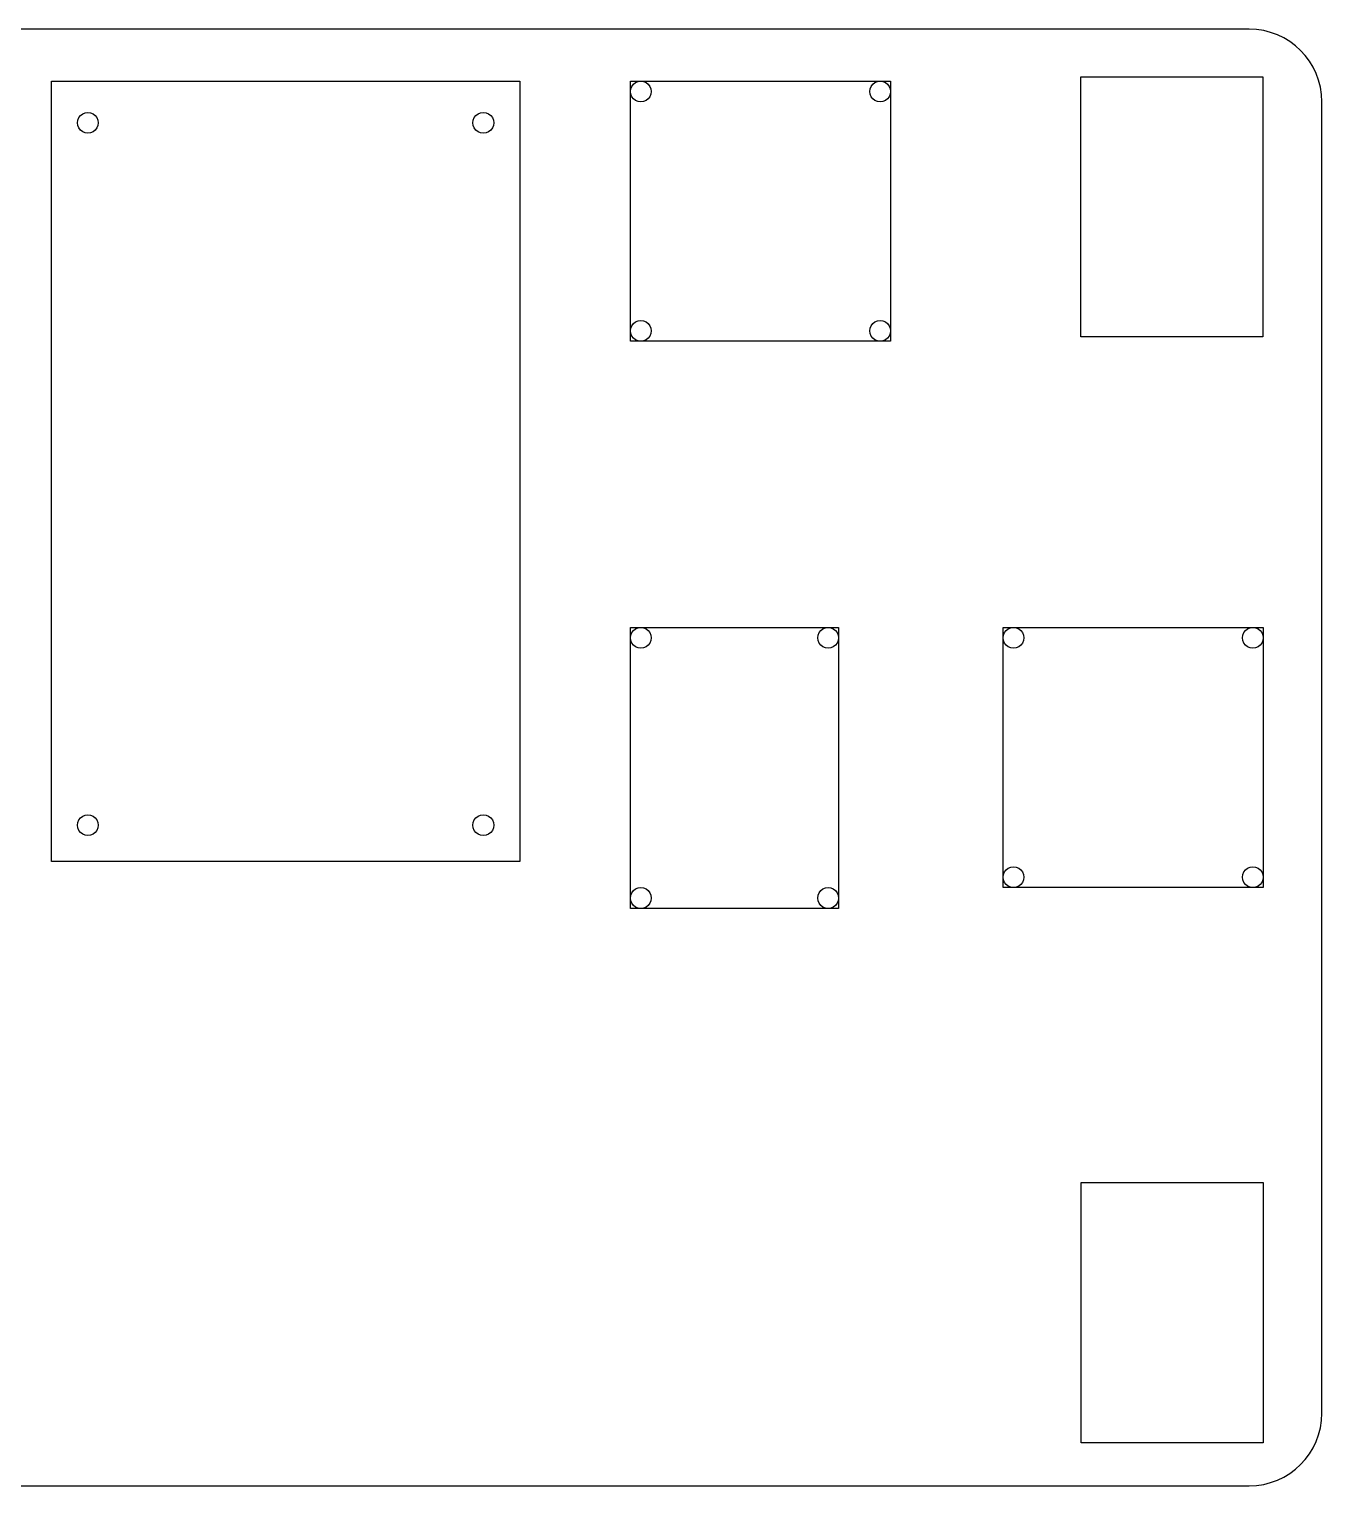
# Model space of a CAD drawing. Extents: x 7 to 436, y 8 to 288.
# Drawn here: x 188.5 to 436.4, y 8.3 to 287.7 of the extents above; entities that cross this region are included whole.
import ezdxf

# ---------------------------------------------------------------- set-up
doc = ezdxf.new("R2010")
doc.units = 0
doc.layers.add('Layer_1', color=7, linetype='CONTINUOUS')

msp = doc.modelspace()

# ---------------------------------------------------------------- linework, layer by layer
at = {"layer": 'Layer_1', "color": 3}
for points in [[(422.478699, 287.673369), (21.400413, 287.673369)], [(436.449704, 22.280895), (436.449704, 273.705444)], [(21.400413, 8.313735), (422.478699, 8.313735)]]:
    msp.add_lwpolyline(points, dxfattribs=at)
at = {"layer": 'Layer_1', "color": 5}
for points in [[(282.632533, 277.700944), (282.632533, 128.044228), (192.838453, 128.044228), (192.838453, 277.700944)], [(353.739307, 277.697), (353.739307, 227.81152), (303.853781, 227.81152), (303.853781, 277.697)], [(425.118054, 278.550707), (425.118054, 228.665152), (390.198042, 228.665152), (390.198042, 278.550707)], [(343.761886, 172.936914), (343.761886, 119.060438), (303.85344, 119.060438), (303.85344, 172.936914)], [(425.202544, 172.937076), (425.202544, 123.051596), (375.317018, 123.051596), (375.317018, 172.937076)], [(425.202527, 66.478678), (425.202527, 16.593124), (390.282515, 16.593124), (390.282515, 66.478678)]]:
    msp.add_lwpolyline(points, close=True, dxfattribs=at)
at = {"layer": 'Layer_1', "color": 1}
for points in [[(305.849251, 273.70723)], [(351.744227, 273.70723)], [(199.821489, 267.718728)], [(275.647751, 267.718728)], [(305.849251, 227.812254)], [(351.744227, 227.812254)], [(305.848807, 168.943665)], [(341.766688, 168.943665)], [(377.312488, 168.947306)], [(423.207465, 168.947306)], [(199.821489, 133.027518)], [(275.647751, 133.027518)], [(377.312488, 123.052329)], [(423.207465, 123.052329)], [(305.848807, 119.053964)], [(341.766688, 119.053964)]]:
    msp.add_lwpolyline(points, close=True, dxfattribs=at)
at = {"layer": 'Layer_1', "color": 3}
for points in [[(436.449704, 273.705444), (436.449704, 281.414606), (430.188587, 287.673369), (422.478699, 287.673369)], [(422.478699, 8.313735), (430.188587, 8.313735), (436.449704, 14.572307), (436.449704, 22.280895)]]:
    msp.add_open_spline(points, degree=3, dxfattribs=at)
at = {"layer": 'Layer_1', "color": 1}
for points in [[(304.121138, 274.704939), (303.764684, 275.322323), (303.764684, 276.082972), (304.121138, 276.700356)], [(304.121138, 276.700356), (304.477591, 277.317741), (305.136344, 277.698065), (305.849251, 277.698065)], [(305.849251, 277.698065), (306.562157, 277.698065), (307.22091, 277.317741), (307.577364, 276.700356)], [(307.577364, 276.700356), (307.933817, 276.082972), (307.933817, 275.322323), (307.577364, 274.704939)], [(350.016114, 274.704939), (349.659661, 275.322323), (349.659661, 276.082972), (350.016114, 276.700356)], [(350.016114, 276.700356), (350.372568, 277.317741), (351.031321, 277.698065), (351.744227, 277.698065)], [(351.744227, 277.698065), (352.457134, 277.698065), (353.115887, 277.317741), (353.47234, 276.700356)], [(353.47234, 276.700356), (353.828794, 276.082972), (353.828794, 275.322323), (353.47234, 274.704939)], [(305.849251, 273.70723), (305.136344, 273.70723), (304.477591, 274.087555), (304.121138, 274.704939)], [(307.577364, 274.704939), (307.22091, 274.087555), (306.562157, 273.70723), (305.849251, 273.70723)], [(351.744227, 273.70723), (351.031321, 273.70723), (350.372568, 274.087555), (350.016114, 274.704939)], [(353.47234, 274.704939), (353.115887, 274.087555), (352.457134, 273.70723), (351.744227, 273.70723)], [(198.093428, 270.711918), (198.449871, 271.329315), (199.108604, 271.709648), (199.821489, 271.709648)], [(199.821489, 271.709648), (200.534373, 271.709648), (201.193106, 271.329315), (201.549549, 270.711918)], [(273.919691, 270.711918), (274.276134, 271.329315), (274.934866, 271.709648), (275.647751, 271.709648)], [(275.647751, 271.709648), (276.360636, 271.709648), (277.019369, 271.329315), (277.375812, 270.711918)], [(198.093428, 268.716458), (197.736986, 269.333856), (197.736986, 270.094521), (198.093428, 270.711918)], [(199.821489, 267.718728), (199.108604, 267.718728), (198.449871, 268.099061), (198.093428, 268.716458)], [(201.549549, 268.716458), (201.193106, 268.099061), (200.534373, 267.718728), (199.821489, 267.718728)], [(201.549549, 270.711918), (201.905991, 270.094521), (201.905991, 269.333856), (201.549549, 268.716458)], [(273.919691, 268.716458), (273.563249, 269.333856), (273.563249, 270.094521), (273.919691, 270.711918)], [(275.647751, 267.718728), (274.934866, 267.718728), (274.276134, 268.099061), (273.919691, 268.716458)], [(277.375812, 268.716458), (277.019369, 268.099061), (276.360636, 267.718728), (275.647751, 267.718728)], [(277.375812, 270.711918), (277.732254, 270.094521), (277.732254, 269.333856), (277.375812, 268.716458)], [(304.121138, 228.809962), (303.764684, 229.427347), (303.764684, 230.187995), (304.121138, 230.80538)], [(304.121138, 230.80538), (304.477591, 231.422764), (305.136344, 231.803088), (305.849251, 231.803088)], [(305.849251, 231.803088), (306.562157, 231.803088), (307.22091, 231.422764), (307.577364, 230.80538)], [(307.577364, 230.80538), (307.933817, 230.187995), (307.933817, 229.427347), (307.577364, 228.809962)], [(350.016114, 228.809962), (349.659661, 229.427347), (349.659661, 230.187995), (350.016114, 230.80538)], [(350.016114, 230.80538), (350.372568, 231.422764), (351.031321, 231.803088), (351.744227, 231.803088)], [(351.744227, 231.803088), (352.457134, 231.803088), (353.115887, 231.422764), (353.47234, 230.80538)], [(353.47234, 230.80538), (353.828794, 230.187995), (353.828794, 229.427347), (353.47234, 228.809962)], [(305.849251, 227.812254), (305.136344, 227.812254), (304.477591, 228.192578), (304.121138, 228.809962)], [(307.577364, 228.809962), (307.22091, 228.192578), (306.562157, 227.812254), (305.849251, 227.812254)], [(351.744227, 227.812254), (351.031321, 227.812254), (350.372568, 228.192578), (350.016114, 228.809962)], [(353.47234, 228.809962), (353.115887, 228.192578), (352.457134, 227.812254), (351.744227, 227.812254)], [(304.12077, 169.941348), (303.764333, 170.558717), (303.764333, 171.319346), (304.12077, 171.936714)], [(304.12077, 171.936714), (304.477208, 172.554083), (305.135932, 172.934397), (305.848807, 172.934397)], [(305.848807, 172.934397), (306.561682, 172.934397), (307.220406, 172.554083), (307.576844, 171.936714)], [(307.576844, 171.936714), (307.933281, 171.319346), (307.933281, 170.558717), (307.576844, 169.941348)], [(340.038652, 169.941348), (339.682214, 170.558717), (339.682214, 171.319346), (340.038652, 171.936714)], [(340.038652, 171.936714), (340.395089, 172.554083), (341.053813, 172.934397), (341.766688, 172.934397)], [(341.766688, 172.934397), (342.479563, 172.934397), (343.138287, 172.554083), (343.494725, 171.936714)], [(343.494725, 171.936714), (343.851163, 171.319346), (343.851163, 170.558717), (343.494725, 169.941348)], [(375.584375, 169.945015), (375.227921, 170.562399), (375.227921, 171.323048), (375.584375, 171.940432)], [(375.584375, 171.940432), (375.940828, 172.557817), (376.599581, 172.938141), (377.312488, 172.938141)], [(377.312488, 172.938141), (378.025394, 172.938141), (378.684147, 172.557817), (379.040601, 171.940432)], [(379.040601, 171.940432), (379.397054, 171.323048), (379.397054, 170.562399), (379.040601, 169.945015)], [(421.479352, 169.945015), (421.122898, 170.562399), (421.122898, 171.323048), (421.479352, 171.940432)], [(421.479352, 171.940432), (421.835805, 172.557817), (422.494558, 172.938141), (423.207465, 172.938141)], [(423.207465, 172.938141), (423.920371, 172.938141), (424.579124, 172.557817), (424.935578, 171.940432)], [(424.935578, 171.940432), (425.292031, 171.323048), (425.292031, 170.562399), (424.935578, 169.945015)], [(305.848807, 168.943665), (305.135932, 168.943665), (304.477208, 169.32398), (304.12077, 169.941348)], [(307.576844, 169.941348), (307.220406, 169.32398), (306.561682, 168.943665), (305.848807, 168.943665)], [(341.766688, 168.943665), (341.053813, 168.943665), (340.395089, 169.32398), (340.038652, 169.941348)], [(343.494725, 169.941348), (343.138287, 169.32398), (342.479563, 168.943665), (341.766688, 168.943665)], [(377.312488, 168.947306), (376.599581, 168.947306), (375.940828, 169.327631), (375.584375, 169.945015)], [(379.040601, 169.945015), (378.684147, 169.327631), (378.025394, 168.947306), (377.312488, 168.947306)], [(423.207465, 168.947306), (422.494558, 168.947306), (421.835805, 169.327631), (421.479352, 169.945015)], [(424.935578, 169.945015), (424.579124, 169.327631), (423.920371, 168.947306), (423.207465, 168.947306)], [(198.093428, 136.020708), (198.449871, 136.638105), (199.108604, 137.018438), (199.821489, 137.018438)], [(199.821489, 137.018438), (200.534373, 137.018438), (201.193106, 136.638105), (201.549549, 136.020708)], [(273.919691, 136.020708), (274.276134, 136.638105), (274.934866, 137.018438), (275.647751, 137.018438)], [(275.647751, 137.018438), (276.360636, 137.018438), (277.019369, 136.638105), (277.375812, 136.020708)], [(198.093428, 134.025248), (197.736986, 134.642645), (197.736986, 135.40331), (198.093428, 136.020708)], [(201.549549, 136.020708), (201.905991, 135.40331), (201.905991, 134.642645), (201.549549, 134.025248)], [(273.919691, 134.025248), (273.563249, 134.642645), (273.563249, 135.40331), (273.919691, 136.020708)], [(277.375812, 136.020708), (277.732254, 135.40331), (277.732254, 134.642645), (277.375812, 134.025248)], [(199.821489, 133.027518), (199.108604, 133.027518), (198.449871, 133.40785), (198.093428, 134.025248)], [(201.549549, 134.025248), (201.193106, 133.40785), (200.534373, 133.027518), (199.821489, 133.027518)], [(275.647751, 133.027518), (274.934866, 133.027518), (274.276134, 133.40785), (273.919691, 134.025248)], [(277.375812, 134.025248), (277.019369, 133.40785), (276.360636, 133.027518), (275.647751, 133.027518)], [(375.584375, 124.050038), (375.227921, 124.667423), (375.227921, 125.428071), (375.584375, 126.045456)], [(375.584375, 126.045456), (375.940828, 126.66284), (376.599581, 127.043164), (377.312488, 127.043164)], [(377.312488, 127.043164), (378.025394, 127.043164), (378.684147, 126.66284), (379.040601, 126.045456)], [(379.040601, 126.045456), (379.397054, 125.428071), (379.397054, 124.667423), (379.040601, 124.050038)], [(421.479352, 124.050038), (421.122898, 124.667423), (421.122898, 125.428071), (421.479352, 126.045456)], [(421.479352, 126.045456), (421.835805, 126.66284), (422.494558, 127.043164), (423.207465, 127.043164)], [(423.207465, 127.043164), (423.920371, 127.043164), (424.579124, 126.66284), (424.935578, 126.045456)], [(424.935578, 126.045456), (425.292031, 125.428071), (425.292031, 124.667423), (424.935578, 124.050038)], [(304.12077, 122.047014), (304.477208, 122.664382), (305.135932, 123.044697), (305.848807, 123.044697)], [(305.848807, 123.044697), (306.561682, 123.044697), (307.220406, 122.664382), (307.576844, 122.047014)], [(340.038652, 122.047014), (340.395089, 122.664382), (341.053813, 123.044697), (341.766688, 123.044697)], [(341.766688, 123.044697), (342.479563, 123.044697), (343.138287, 122.664382), (343.494725, 122.047014)], [(377.312488, 123.052329), (376.599581, 123.052329), (375.940828, 123.432654), (375.584375, 124.050038)], [(379.040601, 124.050038), (378.684147, 123.432654), (378.025394, 123.052329), (377.312488, 123.052329)], [(423.207465, 123.052329), (422.494558, 123.052329), (421.835805, 123.432654), (421.479352, 124.050038)], [(424.935578, 124.050038), (424.579124, 123.432654), (423.920371, 123.052329), (423.207465, 123.052329)], [(304.12077, 120.051647), (303.764333, 120.669016), (303.764333, 121.429645), (304.12077, 122.047014)], [(307.576844, 122.047014), (307.933281, 121.429645), (307.933281, 120.669016), (307.576844, 120.051647)], [(340.038652, 120.051647), (339.682214, 120.669016), (339.682214, 121.429645), (340.038652, 122.047014)], [(343.494725, 122.047014), (343.851163, 121.429645), (343.851163, 120.669016), (343.494725, 120.051647)], [(305.848807, 119.053964), (305.135932, 119.053964), (304.477208, 119.434279), (304.12077, 120.051647)], [(307.576844, 120.051647), (307.220406, 119.434279), (306.561682, 119.053964), (305.848807, 119.053964)], [(341.766688, 119.053964), (341.053813, 119.053964), (340.395089, 119.434279), (340.038652, 120.051647)], [(343.494725, 120.051647), (343.138287, 119.434279), (342.479563, 119.053964), (341.766688, 119.053964)]]:
    msp.add_open_spline(points, degree=3, dxfattribs=at)

doc.saveas('drawing.dxf')
